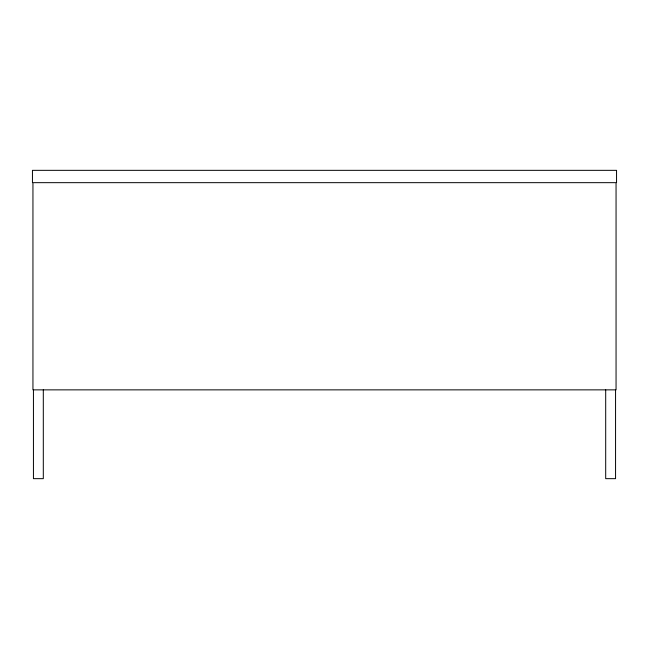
<?xml version="1.0" encoding="UTF-8"?>
<svg xmlns="http://www.w3.org/2000/svg" width="649" height="649" viewBox="0 0 649 649"><rect width="100%" height="100%" fill="white"/><g stroke="black" fill="none" stroke-linecap="round" stroke-linejoin="round"><path stroke-width="0.97" d="M616.55 182.669L616.55 170.338L32.45 170.338L32.45 182.669M616.055 389.862L616.055 182.669L32.945 182.669L32.945 389.862M605.695 389.862L605.695 478.662L615.56 478.662L615.56 389.862L33.44 389.862L33.44 478.662L43.305 478.662L43.305 389.862"/></g></svg>
